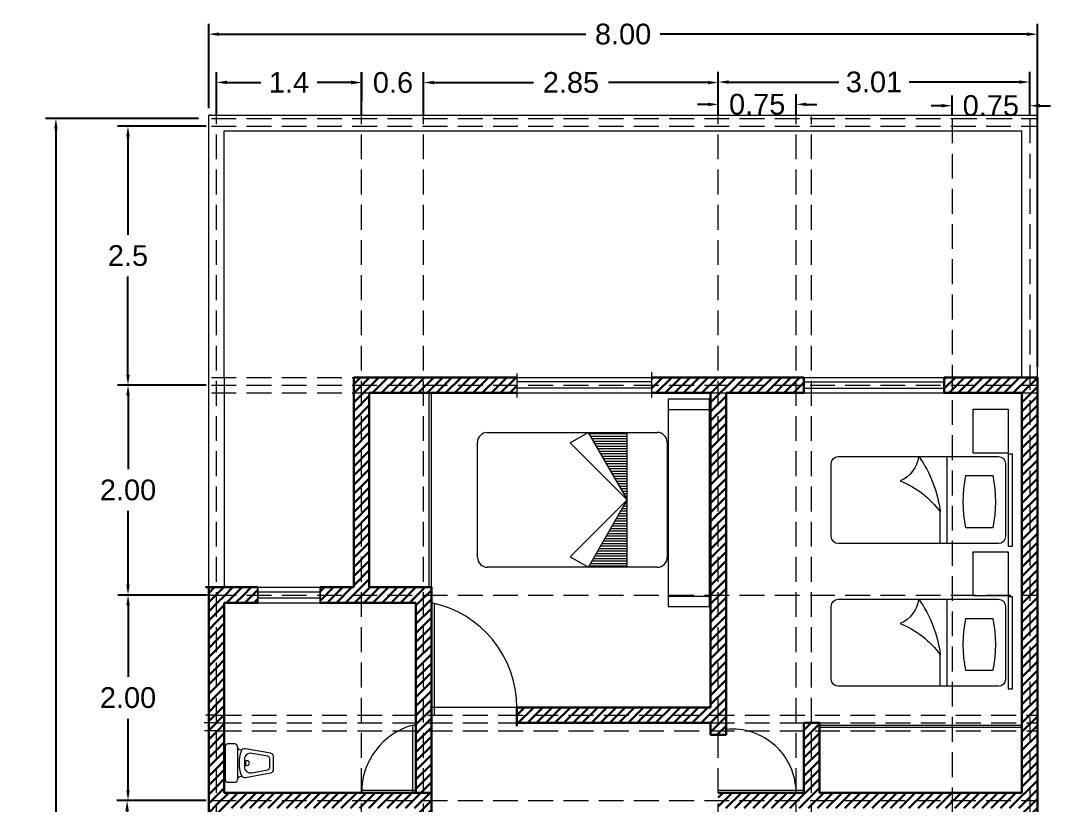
# Model space of a CAD drawing. Header units: metres. Extents: x 3.6 to 17, y 8.1 to 25.1.
# Drawn here: x 3.59 to 13.54, y 17.54 to 25.11 of the extents above; entities that cross this region are included whole.
import ezdxf

# ---------------------------------------------------------------- set-up
doc = ezdxf.new("R2010")
doc.units = ezdxf.units.M
doc.header["$MEASUREMENT"] = 0
doc.linetypes.add('ACAD_ISO02W100', pattern=[15, 12, -3])
doc.layers.add('COTAS', color=30, linetype='Continuous')
for name, color, linetype, lineweight in [('Ejes', 10, 'ACAD_ISO02W100', 0), ('Muebles', 19, 'Continuous', 0), ('Muros bajos', 4, 'Continuous', 0), ('Muros de carga', 160, 'Continuous', 30), ('Ventanas', 50, 'Continuous', 0)]:
    doc.layers.add(name, color=color, linetype=linetype, lineweight=lineweight)
doc.styles.get("Standard").update_dxf_attribs({"font": 'arial.ttf'})
doc.dimstyles.get("Standard").update_dxf_attribs({"dimtxt": 0.2, "dimasz": 0.1, "dimexe": 0.1, "dimexo": 0.1, "dimgap": 0.1, "dimtad": 0, "dimtih": 1, "dimtoh": 1, "dimdsep": 46, "dimtxsty": 'Standard', "dimcen": 0.09, "dimadec": 0, "dimazin": 0, "dimtfac": 1, "dimtofl": 0, "dimtmove": 0, "dimatfit": 3, "dimfxl": 1, "dimtolj": 1, "dimtzin": 0, "dimarcsym": 0})
pattern_1 = [(45, (-14.542544, 11.73728), (-0.04419417, 0.04419417), [])]

# ---------------------------------------------------------------- blocks, each defined once
blk = doc.blocks.new('*D1')
at = {"layer": 'COTAS', "color": 0, "lineweight": -2, "transparency": 16777216}
for p, q in [((5.4097, 24.264), (5.4097, 25.0781)), ((13.4113, 21.764), (13.4113, 25.0781)), ((5.5097, 24.9781), (9.051, 24.9781)), ((13.3113, 24.9781), (9.7701, 24.9781))]:
    blk.add_line(p, q, dxfattribs=at)
at = {"layer": 'COTAS', "color": 0, "transparency": 16777216}
for points in [[(5.5097, 24.9947), (5.5097, 24.9614), (5.4097, 24.9781)], [(13.3113, 24.9947), (13.3113, 24.9614), (13.4113, 24.9781)]]:
    blk.add_solid(points, dxfattribs=at)
at = {"layer": 'Defpoints', "color": 0, "transparency": 16777216}
for p in [(13.4113, 24.9781), (5.4097, 24.164), (13.4113, 21.664)]:
    blk.add_point(p, dxfattribs=at)
at = {"layer": 'COTAS', "color": 0, "transparency": 16777216, "insert": (9.4105, 24.9781), "char_height": 0.2, "attachment_point": 5}
blk.add_mtext('\\A1;8.00', dxfattribs=at)
blk = doc.blocks.new('*D2')
at = {"layer": 'COTAS', "color": 0, "lineweight": -2, "transparency": 16777216}
for p, q in [((5.3097, 24.164), (3.8342, 24.164)), ((3.9342, 24.064), (3.9342, 16.859)), ((3.9342, 9.2498), (3.9342, 16.4548)), ((5.3097, 9.1498), (3.8342, 9.1498))]:
    blk.add_line(p, q, dxfattribs=at)
at = {"layer": 'COTAS', "color": 0, "transparency": 16777216}
for points in [[(3.9176, 24.064), (3.9509, 24.064), (3.9342, 24.164)], [(3.9176, 9.2498), (3.9509, 9.2498), (3.9342, 9.1498)]]:
    blk.add_solid(points, dxfattribs=at)
at = {"layer": 'Defpoints', "color": 0, "transparency": 16777216}
for p in [(5.4097, 24.164), (3.9342, 9.1498), (5.4097, 9.1498)]:
    blk.add_point(p, dxfattribs=at)
at = {"layer": 'COTAS', "color": 0, "transparency": 16777216, "insert": (3.9342, 16.6569), "char_height": 0.2, "attachment_point": 5}
blk.add_mtext('\\A1;15.00', dxfattribs=at)
blk = doc.blocks.new('*D3')
at = {"layer": 'COTAS', "color": 0, "lineweight": -2, "transparency": 16777216}
for p, q in [((5.4847, 24.189), (5.4847, 24.6125)), ((6.8847, 24.189), (6.8847, 24.6125)), ((5.5847, 24.5125), (5.9125, 24.5125)), ((6.7847, 24.5125), (6.457, 24.5125))]:
    blk.add_line(p, q, dxfattribs=at)
at = {"layer": 'COTAS', "color": 0, "transparency": 16777216}
for points in [[(5.5847, 24.5292), (5.5847, 24.4958), (5.4847, 24.5125)], [(6.7847, 24.5292), (6.7847, 24.4958), (6.8847, 24.5125)]]:
    blk.add_solid(points, dxfattribs=at)
at = {"layer": 'Defpoints', "color": 0, "transparency": 16777216}
for p in [(6.8847, 24.5125), (5.4847, 24.089), (6.8847, 24.089)]:
    blk.add_point(p, dxfattribs=at)
at = {"layer": 'COTAS', "color": 0, "transparency": 16777216, "insert": (6.1847, 24.5125), "char_height": 0.2, "attachment_point": 5}
blk.add_mtext('\\A1;1.4', dxfattribs=at)
blk = doc.blocks.new('*D4')
at = {"layer": 'COTAS', "color": 0, "lineweight": -2, "transparency": 16777216}
for p, q in [((6.888, 24.3353), (6.888, 24.6107)), ((7.4847, 24.264), (7.4847, 24.6107)), ((6.788, 24.5107), (6.688, 24.5107)), ((7.5847, 24.5107), (7.6847, 24.5107))]:
    blk.add_line(p, q, dxfattribs=at)
at = {"layer": 'COTAS', "color": 0, "transparency": 16777216}
for points in [[(6.788, 24.5274), (6.788, 24.494), (6.888, 24.5107)], [(7.5847, 24.5274), (7.5847, 24.494), (7.4847, 24.5107)]]:
    blk.add_solid(points, dxfattribs=at)
at = {"layer": 'Defpoints', "color": 0, "transparency": 16777216}
for p in [(7.4847, 24.5107), (6.888, 24.2353), (7.4847, 24.164)]:
    blk.add_point(p, dxfattribs=at)
at = {"layer": 'COTAS', "color": 0, "transparency": 16777216, "insert": (7.1888, 24.5107), "char_height": 0.2, "attachment_point": 5}
blk.add_mtext('\\A1;0.6', dxfattribs=at)
blk = doc.blocks.new('*D5')
at = {"layer": 'COTAS', "color": 0, "lineweight": -2, "transparency": 16777216}
for p, q in [((7.4847, 24.189), (7.4847, 24.6111)), ((10.3298, 24.189), (10.3298, 24.6111)), ((7.5847, 24.5111), (8.545, 24.5111)), ((10.2298, 24.5111), (9.2695, 24.5111))]:
    blk.add_line(p, q, dxfattribs=at)
at = {"layer": 'COTAS', "color": 0, "transparency": 16777216}
for points in [[(7.5847, 24.5278), (7.5847, 24.4944), (7.4847, 24.5111)], [(10.2298, 24.5278), (10.2298, 24.4944), (10.3298, 24.5111)]]:
    blk.add_solid(points, dxfattribs=at)
at = {"layer": 'Defpoints', "color": 0, "transparency": 16777216}
for p in [(10.3298, 24.5111), (7.4847, 24.089), (10.3298, 24.089)]:
    blk.add_point(p, dxfattribs=at)
at = {"layer": 'COTAS', "color": 0, "transparency": 16777216, "insert": (8.9073, 24.5111), "char_height": 0.2, "attachment_point": 5}
blk.add_mtext('\\A1;2.85', dxfattribs=at)
blk = doc.blocks.new('*D6')
at = {"layer": 'COTAS', "color": 0, "lineweight": -2, "transparency": 16777216}
for p, q in [((10.3298, 24.189), (10.3298, 24.6157)), ((13.3363, 24.189), (13.3363, 24.6157)), ((10.4298, 24.5157), (11.4927, 24.5157)), ((13.2363, 24.5157), (12.1734, 24.5157))]:
    blk.add_line(p, q, dxfattribs=at)
at = {"layer": 'COTAS', "color": 0, "transparency": 16777216}
for points in [[(10.4298, 24.5323), (10.4298, 24.499), (10.3298, 24.5157)], [(13.2363, 24.5323), (13.2363, 24.499), (13.3363, 24.5157)]]:
    blk.add_solid(points, dxfattribs=at)
at = {"layer": 'Defpoints', "color": 0, "transparency": 16777216}
for p in [(13.3363, 24.5157), (10.3298, 24.089), (13.3363, 24.089)]:
    blk.add_point(p, dxfattribs=at)
at = {"layer": 'COTAS', "color": 0, "transparency": 16777216, "insert": (11.833, 24.5157), "char_height": 0.2, "attachment_point": 5}
blk.add_mtext('\\A1;3.01', dxfattribs=at)
blk = doc.blocks.new('*D7')
at = {"layer": 'COTAS', "color": 0, "lineweight": -2, "transparency": 16777216}
for p, q in [((10.3298, 24.189), (10.3298, 24.4002)), ((11.0809, 24.189), (11.0809, 24.4002)), ((10.2298, 24.3002), (10.1298, 24.3002)), ((11.1809, 24.3002), (11.2809, 24.3002))]:
    blk.add_line(p, q, dxfattribs=at)
at = {"layer": 'COTAS', "color": 0, "transparency": 16777216}
for points in [[(10.2298, 24.3168), (10.2298, 24.2835), (10.3298, 24.3002)], [(11.1809, 24.3168), (11.1809, 24.2835), (11.0809, 24.3002)]]:
    blk.add_solid(points, dxfattribs=at)
at = {"layer": 'Defpoints', "color": 0, "transparency": 16777216}
for p in [(11.0809, 24.3002), (10.3298, 24.089), (11.0809, 24.089)]:
    blk.add_point(p, dxfattribs=at)
at = {"layer": 'COTAS', "color": 0, "transparency": 16777216, "insert": (10.7053, 24.3002), "char_height": 0.2, "attachment_point": 5}
blk.add_mtext('\\A1;0.75', dxfattribs=at)
blk = doc.blocks.new('*D8')
at = {"layer": 'COTAS', "color": 0, "lineweight": -2, "transparency": 16777216}
for p, q in [((12.5863, 24.189), (12.5863, 24.3873)), ((13.3363, 24.189), (13.3363, 24.3873)), ((12.4863, 24.2873), (12.3863, 24.2873)), ((13.4363, 24.2873), (13.5363, 24.2873))]:
    blk.add_line(p, q, dxfattribs=at)
at = {"layer": 'COTAS', "color": 0, "transparency": 16777216}
for points in [[(12.4863, 24.304), (12.4863, 24.2707), (12.5863, 24.2873)], [(13.4363, 24.304), (13.4363, 24.2707), (13.3363, 24.2873)]]:
    blk.add_solid(points, dxfattribs=at)
at = {"layer": 'Defpoints', "color": 0, "transparency": 16777216}
for p in [(13.3363, 24.2873), (12.5863, 24.089), (13.3363, 24.089)]:
    blk.add_point(p, dxfattribs=at)
at = {"layer": 'COTAS', "color": 0, "transparency": 16777216, "insert": (12.9613, 24.2873), "char_height": 0.2, "attachment_point": 5}
blk.add_mtext('\\A1;0.75', dxfattribs=at)
blk = doc.blocks.new('*D9')
at = {"layer": 'COTAS', "color": 0, "lineweight": -2, "transparency": 16777216}
for p, q in [((5.3847, 24.089), (4.5303, 24.089)), ((4.6303, 23.989), (4.6303, 23.0411)), ((4.6303, 21.689), (4.6303, 22.6369)), ((5.3847, 21.589), (4.5303, 21.589))]:
    blk.add_line(p, q, dxfattribs=at)
at = {"layer": 'COTAS', "color": 0, "transparency": 16777216}
for points in [[(4.6136, 23.989), (4.647, 23.989), (4.6303, 24.089)], [(4.6136, 21.689), (4.647, 21.689), (4.6303, 21.589)]]:
    blk.add_solid(points, dxfattribs=at)
at = {"layer": 'Defpoints', "color": 0, "transparency": 16777216}
for p in [(5.4847, 24.089), (4.6303, 21.589), (5.4847, 21.589)]:
    blk.add_point(p, dxfattribs=at)
at = {"layer": 'COTAS', "color": 0, "transparency": 16777216, "insert": (4.6303, 22.839), "char_height": 0.2, "attachment_point": 5}
blk.add_mtext('\\A1;2.5', dxfattribs=at)
blk = doc.blocks.new('*D10')
at = {"layer": 'COTAS', "color": 0, "lineweight": -2, "transparency": 16777216}
for p, q in [((5.3847, 21.589), (4.5307, 21.589)), ((4.6307, 21.489), (4.6307, 20.7776)), ((4.6307, 19.6619), (4.6307, 20.3734)), ((5.3847, 19.5619), (4.5307, 19.5619))]:
    blk.add_line(p, q, dxfattribs=at)
at = {"layer": 'COTAS', "color": 0, "transparency": 16777216}
for points in [[(4.614, 21.489), (4.6473, 21.489), (4.6307, 21.589)], [(4.614, 19.6619), (4.6473, 19.6619), (4.6307, 19.5619)]]:
    blk.add_solid(points, dxfattribs=at)
at = {"layer": 'Defpoints', "color": 0, "transparency": 16777216}
for p in [(5.4847, 21.589), (4.6307, 19.5619), (5.4847, 19.5619)]:
    blk.add_point(p, dxfattribs=at)
at = {"layer": 'COTAS', "color": 0, "transparency": 16777216, "insert": (4.6307, 20.5755), "char_height": 0.2, "attachment_point": 5}
blk.add_mtext('\\A1;2.00', dxfattribs=at)
blk = doc.blocks.new('*D11')
at = {"layer": 'COTAS', "color": 0, "lineweight": -2, "transparency": 16777216}
for p, q in [((5.3847, 19.5619), (4.5307, 19.5619)), ((4.6307, 19.4619), (4.6307, 18.7716)), ((4.6307, 17.677), (4.6307, 18.3674)), ((5.3847, 17.577), (4.5307, 17.577))]:
    blk.add_line(p, q, dxfattribs=at)
at = {"layer": 'COTAS', "color": 0, "transparency": 16777216}
for points in [[(4.6141, 19.4619), (4.6474, 19.4619), (4.6307, 19.5619)], [(4.6141, 17.677), (4.6474, 17.677), (4.6307, 17.577)]]:
    blk.add_solid(points, dxfattribs=at)
at = {"layer": 'Defpoints', "color": 0, "transparency": 16777216}
for p in [(5.4847, 19.5619), (4.6307, 17.577), (5.4847, 17.577)]:
    blk.add_point(p, dxfattribs=at)
at = {"layer": 'COTAS', "color": 0, "transparency": 16777216, "insert": (4.6307, 18.5695), "char_height": 0.2, "attachment_point": 5}
blk.add_mtext('\\A1;2.00', dxfattribs=at)
blk = doc.blocks.new('*D12')
at = {"layer": 'COTAS', "color": 0, "lineweight": -2, "transparency": 16777216}
for p, q in [((5.3847, 17.577), (4.5223, 17.577)), ((4.6223, 17.477), (4.6223, 16.2671)), ((4.6223, 14.6528), (4.6223, 15.8627)), ((5.3847, 14.5528), (4.5223, 14.5528))]:
    blk.add_line(p, q, dxfattribs=at)
at = {"layer": 'COTAS', "color": 0, "transparency": 16777216}
for points in [[(4.6056, 17.477), (4.6389, 17.477), (4.6223, 17.577)], [(4.6056, 14.6528), (4.6389, 14.6528), (4.6223, 14.5528)]]:
    blk.add_solid(points, dxfattribs=at)
at = {"layer": 'Defpoints', "color": 0, "transparency": 16777216}
for p in [(5.4847, 17.577), (4.6223, 14.5528), (5.4847, 14.5528)]:
    blk.add_point(p, dxfattribs=at)
at = {"layer": 'COTAS', "color": 0, "transparency": 16777216, "insert": (4.6223, 16.0649), "char_height": 0.2, "attachment_point": 5}
blk.add_mtext('\\A1;3.00', dxfattribs=at)
blk = doc.blocks.new('cama 2')
at = {"layer": 'Muebles'}
for p, q in [((70.304, 46.944), (72.004, 46.945)), ((71.133, 46.84), (71.314, 46.945)), ((71.314, 46.945), (71.704, 46.27)), ((71.704, 46.93), (71.323, 46.93)), ((71.705, 45.595), (71.704, 46.945)), ((70.205, 45.694), (70.204, 46.844)), ((71.704, 46.27), (71.133, 46.84)), ((71.704, 46.905), (71.337, 46.905)), ((71.704, 46.88), (71.352, 46.88)), ((71.704, 46.855), (71.366, 46.855)), ((71.704, 46.83), (71.381, 46.83)), ((72.104, 46.845), (72.105, 45.695)), ((71.704, 46.805), (71.395, 46.805)), ((71.704, 46.78), (71.409, 46.78)), ((71.704, 46.755), (71.424, 46.755)), ((71.704, 46.73), (71.438, 46.73)), ((71.704, 46.705), (71.453, 46.705)), ((71.704, 46.68), (71.467, 46.68)), ((71.704, 46.655), (71.482, 46.655)), ((71.704, 46.63), (71.496, 46.63)), ((71.704, 46.605), (71.511, 46.605)), ((71.704, 46.58), (71.525, 46.58)), ((71.704, 46.555), (71.539, 46.555)), ((71.704, 46.53), (71.554, 46.53)), ((71.704, 46.505), (71.568, 46.505)), ((71.704, 46.48), (71.583, 46.48)), ((71.704, 46.455), (71.597, 46.455)), ((71.704, 46.43), (71.612, 46.43)), ((71.704, 46.405), (71.626, 46.405)), ((71.704, 46.38), (71.641, 46.38)), ((71.704, 46.355), (71.655, 46.355)), ((71.704, 46.33), (71.67, 46.33)), ((71.704, 46.305), (71.684, 46.305)), ((71.704, 46.27), (71.134, 45.699)), ((71.315, 45.595), (71.704, 46.27)), ((71.704, 46.205), (71.667, 46.205)), ((71.704, 46.23), (71.681, 46.23)), ((71.704, 46.255), (71.696, 46.255)), ((71.704, 46.28), (71.698, 46.28)), ((71.704, 46.105), (71.609, 46.105)), ((71.704, 46.13), (71.624, 46.13)), ((71.704, 46.155), (71.638, 46.155)), ((71.704, 46.18), (71.653, 46.18)), ((71.705, 46.005), (71.552, 46.005)), ((71.705, 46.03), (71.566, 46.03)), ((71.705, 46.055), (71.581, 46.055)), ((71.704, 46.08), (71.595, 46.08)), ((71.705, 45.905), (71.494, 45.905)), ((71.705, 45.93), (71.508, 45.93)), ((71.705, 45.955), (71.523, 45.955)), ((71.705, 45.98), (71.537, 45.98)), ((71.705, 45.805), (71.436, 45.805)), ((71.705, 45.83), (71.451, 45.83)), ((71.705, 45.855), (71.465, 45.855)), ((71.705, 45.88), (71.48, 45.88)), ((71.134, 45.699), (71.315, 45.595)), ((71.705, 45.705), (71.379, 45.705)), ((71.705, 45.73), (71.393, 45.73)), ((71.705, 45.755), (71.408, 45.755)), ((71.705, 45.78), (71.422, 45.78)), ((72.005, 45.595), (70.305, 45.594)), ((71.705, 45.605), (71.321, 45.605)), ((71.705, 45.63), (71.335, 45.63)), ((71.705, 45.655), (71.35, 45.655)), ((71.705, 45.68), (71.364, 45.68))]:
    blk.add_line(p, q, dxfattribs=at)
for centre, start, end in [((70.304, 46.844), 90.0365, 180.0365), ((72.004, 46.845), 0.0365, 90.0365), ((70.305, 45.694), 180.0365, 270.0365), ((72.005, 45.695), 270.0365, 0.0365)]:
    blk.add_arc(centre, 0.1, start, end, dxfattribs=at)
blk = doc.blocks.new('MUBA02PL')
at = {"color": 0, "linetype": 'ByBlock'}
for p, q in [((0.025, -0.225), (0.025, 0.225)), ((0.145, 0.25), (0.05, 0.25)), ((0.18, 0.212), (0.18, 0.215)), ((0.18, 0.212), (0.18, -0.212)), ((0.208, 0.178), (0.238, 0.171)), ((0.609, 0.128), (0.284, 0.187)), ((0.65, -0.079), (0.65, 0.079)), ((0.284, -0.187), (0.609, -0.128)), ((0.05, -0.25), (0.145, -0.25)), ((0.18, -0.215), (0.18, -0.212)), ((0.208, -0.178), (0.238, -0.171))]:
    blk.add_line(p, q, dxfattribs=at)
for points in [[(0.575, 0.089), (0.365, 0.127, 0.467538), (0.27, 0.048), (0.27, -0.048, 0.467538), (0.365, -0.127), (0.575, -0.089, 0.362827), (0.6, -0.059), (0.6, 0.059, 0.362827)], [(0.285, -0.025, 2), (0.285, 0.025)]]:
    blk.add_lwpolyline(points, format="xyb", close=True, dxfattribs=at)
for centre, radius, start, end in [((0.05, 0.225), 0.025, 90, 180), ((0.145, 0.215), 0.035, 0, 90), ((0.215, 0.212), 0.035, 180, 257.3856), ((0.641, 0), 0.441, 159.3632, 200.6368), ((0.276, 0.138), 0.05, 79.7685, 159.3632), ((0.6, 0.079), 0.05, 0, 79.7685), ((0.6, -0.079), 0.05, 280.2315, 0), ((0.05, -0.225), 0.025, 180, 270), ((0.145, -0.215), 0.035, 270, 0), ((0.215, -0.212), 0.035, 102.6144, 180), ((0.276, -0.138), 0.05, 200.6368, 280.2315)]:
    blk.add_arc(centre, radius, start, end, dxfattribs=at)
blk = doc.blocks.new('cama 11')
at = {"layer": 'Muebles', "lineweight": 0}
for p, q in [((60.492, 46.422), (60.092, 46.422)), ((60.092, 46.422), (60.092, 45.922)), ((60.492, 45.922), (60.492, 46.422)), ((60.093, 45.908), (60.043, 45.908)), ((60.043, 44.848), (60.043, 45.908)), ((60.492, 45.922), (60.092, 45.922)), ((60.093, 45.908), (60.093, 44.848)), ((60.123, 45.798), (60.123, 44.958)), ((62.043, 45.878), (60.203, 45.878)), ((60.792, 44.878), (60.792, 45.878)), ((62.123, 44.958), (62.123, 45.798)), ((60.578, 45.658), (60.269, 45.658)), ((60.872, 44.878), (60.872, 45.241)), ((60.269, 45.058), (60.578, 45.058)), ((60.093, 44.848), (60.043, 44.848)), ((60.203, 44.878), (62.043, 44.878))]:
    blk.add_line(p, q, dxfattribs=at)
for centre, radius, start, end in [((60.203, 45.798), 0.08, 90, 180), ((62.25, 45.077), 1.387, 144.7509, 173.2046), ((61.461, 45.913), 0.34, 185.9183, 247.9726), ((62.043, 45.798), 0.08, 0, 90), ((61.754, 45.358), 1.515, 168.5788, 191.4212), ((59.093, 45.358), 1.515, 348.5788, 11.4212), ((61.72, 44.621), 1.051, 111.6051, 143.8013), ((60.203, 44.958), 0.08, 180, 270), ((62.043, 44.958), 0.08, 270, 0)]:
    blk.add_arc(centre, radius, start, end, dxfattribs=at)
blk = doc.blocks.new('rodapie')
at = {"layer": 'Muebles', "lineweight": 0}
for p, q in [((69.4311, 47.8177), (69.0311, 47.8177)), ((69.0311, 47.8177), (69.0311, 45.8177)), ((69.4311, 45.8177), (69.4311, 47.8177)), ((69.4311, 47.7177), (69.0311, 47.7177)), ((69.0311, 45.9177), (69.4311, 45.9177)), ((69.0311, 45.8177), (69.4311, 45.8177))]:
    blk.add_line(p, q, dxfattribs=at)
blk = doc.blocks.new('A$C5B574EE6')
at = {"linetype": 'ByBlock'}
for p, q in [((0, 0), (0, 0.9)), ((0, 0), (0, 0.9)), ((0, 0.9), (0, 0.9)), ((0, 0), (0, 0))]:
    blk.add_line(p, q, dxfattribs=at)
blk.add_arc((0, 0), 0.873, 0, 86.81526, dxfattribs=at)

msp = doc.modelspace()

# ---------------------------------------------------------------- hatches: boundary and pattern name
at = {"layer": 'Muros de carga'}
h = msp.add_hatch(dxfattribs=at)
h.set_pattern_fill('ANSI31', color=256, scale=0.5)
h.set_pattern_definition(pattern_1)
h.paths.add_polyline_path([(9.0847, 14.6278), (8.3847, 14.6278), (8.3847, 14.5528), (9.0847, 14.5528)])
h.paths.add_polyline_path([(9.0847, 14.5528), (8.3847, 14.5528), (8.3847, 14.4778), (9.0847, 14.4778)])
h.paths.add_polyline_path([(11.0809, 14.6278), (10.4048, 14.6278), (10.4048, 14.5528), (11.0809, 14.5528)])
h.paths.add_polyline_path([(11.0809, 14.5528), (10.4048, 14.5528), (10.4048, 14.4778), (11.0809, 14.4778)])
h.paths.add_polyline_path([(11.1559, 14.5528), (11.0809, 14.5528), (11.0809, 14.4778), (11.1559, 14.4778)])
h.paths.add_polyline_path([(11.1559, 14.6278), (11.0809, 14.6278), (11.0809, 14.5528), (11.1559, 14.5528)])
h.paths.add_polyline_path([(13.3363, 16.5978), (13.2613, 16.5978), (13.2613, 14.6278), (12.6613, 14.6278), (12.6613, 14.5528), (13.3363, 14.5528)])
h.paths.add_polyline_path([(13.3363, 14.5528), (12.6613, 14.5528), (12.6613, 14.4778), (13.2613, 14.4778), (13.3363, 14.4778)])
h.paths.add_polyline_path([(13.4113, 14.5528), (13.3363, 14.5528), (13.3363, 14.4778), (13.4113, 14.4778)])
h.paths.add_polyline_path([(13.4113, 14.6278), (13.4113, 16.5978), (13.3363, 16.5978), (13.3363, 14.5528), (13.4113, 14.5528)])
h.paths.add_polyline_path([(13.4113, 17.577), (13.3363, 17.577), (13.3363, 16.5978), (13.4113, 16.5978)])
h.paths.add_polyline_path([(13.3363, 17.577), (12.5863, 17.577), (12.5863, 17.502), (13.2613, 17.502), (13.2613, 16.5978), (13.3363, 16.5978)])
h.paths.add_polyline_path([(12.5863, 17.577), (11.2309, 17.577), (11.2309, 17.502), (12.5863, 17.502)])
h.paths.add_polyline_path([(11.2309, 17.577), (11.0809, 17.577), (11.0809, 17.502), (11.2309, 17.502)])
h.paths.add_polyline_path([(11.0809, 17.577), (10.3298, 17.577), (10.3298, 17.502), (11.0809, 17.502)])
h.paths.add_polyline_path([(11.0809, 17.652), (10.3298, 17.652), (10.3298, 17.577), (11.0809, 17.577)])
h.paths.add_polyline_path([(11.2309, 18.2509), (11.1559, 18.2509), (11.1559, 17.652), (11.0809, 17.652), (11.0809, 17.577), (11.2309, 17.577)])
h.paths.add_polyline_path([(12.5863, 17.652), (11.3059, 17.652), (11.3059, 18.2509), (11.2309, 18.2509), (11.2309, 17.577), (12.5863, 17.577)])
h.paths.add_polyline_path([(11.2309, 18.3259), (11.1559, 18.3259), (11.1559, 18.2509), (11.2309, 18.2509)])
h.paths.add_polyline_path([(11.3059, 18.3259), (11.2309, 18.3259), (11.2309, 18.2509), (11.3059, 18.2509)])
h.paths.add_polyline_path([(13.3363, 18.2509), (13.2613, 18.2509), (13.2613, 17.652), (12.5863, 17.652), (12.5863, 17.577), (13.3363, 17.577)])
h.paths.add_polyline_path([(13.4113, 18.2509), (13.3363, 18.2509), (13.3363, 17.577), (13.4113, 17.577)])
h.paths.add_polyline_path([(13.3363, 18.3259), (13.2613, 18.3259), (13.2613, 18.2509), (13.3363, 18.2509)])
h.paths.add_polyline_path([(13.4113, 18.3259), (13.3363, 18.3259), (13.3363, 18.2509), (13.4113, 18.2509)])
h.paths.add_polyline_path([(13.4113, 18.4009), (13.3363, 18.4009), (13.3363, 18.3259), (13.4113, 18.3259)])
h.paths.add_polyline_path([(13.3363, 18.4009), (13.2613, 18.4009), (13.2613, 18.3259), (13.3363, 18.3259)])
h.paths.add_polyline_path([(13.3363, 19.5619), (13.2613, 19.5619), (13.2613, 18.4009), (13.3363, 18.4009)])
h.paths.add_polyline_path([(13.4113, 19.5619), (13.3363, 19.5619), (13.3363, 18.4009), (13.4113, 18.4009)])
h.paths.add_polyline_path([(13.4113, 21.514), (13.3363, 21.514), (13.3363, 19.5619), (13.4113, 19.5619)])
h.paths.add_polyline_path([(13.3363, 21.514), (13.2613, 21.514), (13.2613, 19.5619), (13.3363, 19.5619)])
h.paths.add_polyline_path([(13.4113, 21.589), (13.3363, 21.589), (13.3363, 21.514), (13.4113, 21.514)])
h.paths.add_polyline_path([(13.4113, 21.664), (13.3363, 21.664), (13.3363, 21.589), (13.4113, 21.589)])
h.paths.add_polyline_path([(13.3363, 21.664), (12.5863, 21.664), (12.5863, 21.589), (13.3363, 21.589)])
h.paths.add_polyline_path([(13.3363, 21.589), (12.5863, 21.589), (12.5863, 21.514), (13.2613, 21.514), (13.3363, 21.514)])
h.paths.add_polyline_path([(12.5863, 21.589), (12.5113, 21.589), (12.5113, 21.514), (12.5863, 21.514)])
h.paths.add_polyline_path([(12.5863, 21.664), (12.5113, 21.664), (12.5113, 21.589), (12.5863, 21.589)])
h.paths.add_polyline_path([(11.1559, 21.589), (11.0809, 21.589), (11.0809, 21.514), (11.1559, 21.514)])
h.paths.add_polyline_path([(11.1559, 21.664), (11.0809, 21.664), (11.0809, 21.589), (11.1559, 21.589)])
h.paths.add_polyline_path([(11.0809, 21.664), (10.3298, 21.664), (10.3298, 21.589), (11.0809, 21.589)])
h.paths.add_polyline_path([(11.0809, 21.589), (10.3298, 21.589), (10.3298, 21.514), (11.0809, 21.514)])
h.paths.add_polyline_path([(10.4048, 21.514), (10.3298, 21.514), (10.3298, 19.5619), (10.4048, 19.5619)])
h.paths.add_polyline_path([(10.3298, 21.514), (10.2548, 21.514), (10.2548, 19.5619), (10.3298, 19.5619)])
h.paths.add_polyline_path([(10.3298, 21.589), (9.6847, 21.589), (9.6847, 21.514), (10.2548, 21.514), (10.3298, 21.514)])
h.paths.add_polyline_path([(10.3298, 21.664), (9.6847, 21.664), (9.6847, 21.589), (10.3298, 21.589)])
h.paths.add_polyline_path([(8.3847, 21.589), (7.4847, 21.589), (7.4847, 21.514), (8.3847, 21.514)])
h.paths.add_polyline_path([(8.3847, 21.664), (7.4847, 21.664), (7.4847, 21.589), (8.3847, 21.589)])
h.paths.add_polyline_path([(7.4847, 21.664), (6.8847, 21.664), (6.8847, 21.589), (7.4847, 21.589)])
h.paths.add_polyline_path([(7.4847, 21.589), (6.8847, 21.589), (6.8847, 21.514), (7.4847, 21.514)])
h.paths.add_polyline_path([(6.8847, 21.589), (6.8097, 21.589), (6.8097, 21.514), (6.8847, 21.514)])
h.paths.add_polyline_path([(6.8847, 21.664), (6.8097, 21.664), (6.8097, 21.589), (6.8847, 21.589)])
h.paths.add_polyline_path([(6.8847, 21.514), (6.8097, 21.514), (6.8097, 19.6369), (6.4847, 19.6369), (6.4847, 19.6069), (6.4847, 19.5619), (6.8847, 19.5619)])
h.paths.add_polyline_path([(6.9597, 21.514), (6.8847, 21.514), (6.8847, 19.5619), (7.4847, 19.5619), (7.4847, 19.6369), (6.9597, 19.6369)])
h.paths.add_polyline_path([(7.5597, 19.5619), (7.4847, 19.5619), (7.4847, 18.4009), (7.5597, 18.4009)])
h.paths.add_polyline_path([(7.4847, 19.5619), (6.8847, 19.5619), (6.8847, 19.4869), (7.4097, 19.4869), (7.4097, 18.4009), (7.4847, 18.4009)])
h.paths.add_polyline_path([(6.8847, 19.5619), (6.4847, 19.5619), (6.4847, 19.5319), (6.4847, 19.4869), (6.8097, 19.4869), (6.8847, 19.4869)])
h.paths.add_polyline_path([(7.5597, 19.6369), (7.4847, 19.6369), (7.4847, 19.5619), (7.5597, 19.5619)])
h.paths.add_polyline_path([(7.5597, 18.4009), (7.4847, 18.4009), (7.4847, 18.3259), (7.5597, 18.3259)])
h.paths.add_polyline_path([(7.4847, 18.4009), (7.4097, 18.4009), (7.4097, 18.3259), (7.4847, 18.3259)])
h.paths.add_polyline_path([(7.4847, 18.3259), (7.4097, 18.3259), (7.4097, 18.3059), (7.4847, 18.3059)])
h.paths.add_polyline_path([(7.5597, 18.3259), (7.4847, 18.3259), (7.4847, 18.3059), (7.5597, 18.3059)])
h.paths.add_polyline_path([(7.5597, 18.3059), (7.4847, 18.3059), (7.4847, 18.2509), (7.5597, 18.2509)])
h.paths.add_polyline_path([(7.4847, 18.3059), (7.4097, 18.3059), (7.4097, 18.2509), (7.4847, 18.2509)])
h.paths.add_polyline_path([(7.5597, 18.2509), (7.4847, 18.2509), (7.4847, 17.652), (7.5597, 17.652)])
h.paths.add_polyline_path([(7.4847, 18.2509), (7.4097, 18.2509), (7.4097, 17.652), (7.4847, 17.652)])
h.paths.add_polyline_path([(7.5597, 17.652), (7.4847, 17.652), (7.4847, 17.577), (7.5597, 17.577)])
h.paths.add_polyline_path([(7.5597, 17.577), (7.4847, 17.577), (7.4847, 16.5978), (7.5597, 16.5978)])
h.paths.add_polyline_path([(7.4847, 17.577), (6.8847, 17.577), (6.8847, 17.502), (7.4097, 17.502), (7.4097, 16.5978), (7.4847, 16.5978)])
h.paths.add_polyline_path([(7.4847, 17.652), (7.4097, 17.652), (6.8847, 17.652), (6.8847, 17.577), (7.4847, 17.577)])
h.paths.add_polyline_path([(6.8847, 17.652), (5.5597, 17.652), (5.5597, 18.2509), (5.4847, 18.2509), (5.4847, 17.577), (6.8847, 17.577)])
h.paths.add_polyline_path([(6.8847, 17.577), (5.4847, 17.577), (5.4847, 16.5978), (5.5597, 16.5978), (5.5597, 17.502), (6.8097, 17.502), (6.8847, 17.502)])
h.paths.add_polyline_path([(5.8847, 19.5619), (5.4847, 19.5619), (5.4847, 18.4009), (5.5597, 18.4009), (5.5597, 19.4869), (5.8847, 19.4869), (5.8847, 19.5169)])
h.paths.add_polyline_path([(7.5597, 15.4575), (7.4847, 15.4575), (7.4847, 14.5528), (7.5597, 14.5528)])
h.paths.add_polyline_path([(7.4847, 15.4575), (7.4097, 15.4575), (7.4097, 14.5528), (7.4847, 14.5528)])
h.paths.add_polyline_path([(7.4847, 14.5528), (7.4097, 14.5528), (7.4097, 14.4778), (7.4847, 14.4778)])
h.paths.add_polyline_path([(7.5597, 14.5528), (7.4847, 14.5528), (7.4847, 14.4778), (7.5597, 14.4778)])
h.paths.add_polyline_path([(5.5597, 15.4575), (5.5528, 15.4575), (5.5528, 15.5325), (5.4847, 15.5325), (5.4847, 14.5528), (5.5597, 14.5528), (5.5597, 14.6278)])
h.paths.add_polyline_path([(5.5597, 16.5978), (5.4847, 16.5978), (5.4847, 15.5325), (5.5528, 15.5325), (5.5597, 15.5325)])
h.paths.add_polyline_path([(5.5597, 14.5528), (5.4847, 14.5528), (5.4847, 14.4778), (5.5528, 14.4778), (5.5597, 14.4778)])
h = msp.add_hatch(dxfattribs=at)
h.set_pattern_fill('ANSI31', color=256, scale=0.5)
h.set_pattern_definition(pattern_1)
h.paths.add_polyline_path([(10.2548, 18.4759), (8.3847, 18.4759), (8.3847, 18.4009), (10.2548, 18.4009)])
h.paths.add_polyline_path([(10.2548, 18.4009), (8.3847, 18.4009), (8.3847, 18.3259), (10.2548, 18.3259)])
h.paths.add_polyline_path([(5.8847, 19.5919), (5.8847, 19.6369), (5.5597, 19.6369), (5.4847, 19.6369), (5.4847, 19.5619), (5.8847, 19.5619)])
h.paths.add_polyline_path([(5.4847, 19.6369), (5.4097, 19.6369), (5.4097, 19.5619), (5.4354, 19.5619), (5.4847, 19.5619)])
h.paths.add_polyline_path([(5.4847, 19.5619), (5.4354, 19.5619), (5.4097, 19.5619), (5.4097, 18.4009), (5.4847, 18.4009)])
h.paths.add_polyline_path([(5.4847, 18.3259), (5.4097, 18.3259), (5.4097, 18.2509), (5.4847, 18.2509)])
h.paths.add_polyline_path([(5.4847, 18.4009), (5.4097, 18.4009), (5.4097, 18.3259), (5.4847, 18.3259)])
h.paths.add_polyline_path([(5.4847, 18.2509), (5.4097, 18.2509), (5.4097, 16.5978), (5.4354, 16.5978), (5.4847, 16.5978)])
h.paths.add_polyline_path([(5.5597, 18.3259), (5.4847, 18.3259), (5.4847, 18.2509), (5.5597, 18.2509)])
h.paths.add_polyline_path([(5.5597, 18.4009), (5.4847, 18.4009), (5.4847, 18.3259), (5.5597, 18.3259)])
h.paths.add_polyline_path([(5.4847, 16.5978), (5.4354, 16.5978), (5.4097, 16.5978), (5.4097, 15.5325), (5.4354, 15.5325), (5.4847, 15.5325)])
h.paths.add_polyline_path([(5.4847, 15.5325), (5.4354, 15.5325), (5.4097, 15.5325), (5.4097, 14.4778), (5.4847, 14.4778)])
h.paths.add_polyline_path([(10.3298, 18.3259), (10.2548, 18.3259), (10.2548, 18.2509), (10.3298, 18.2509)])
h.paths.add_polyline_path([(10.4048, 18.3259), (10.3298, 18.3259), (10.3298, 18.2509), (10.4048, 18.2509), (10.4048, 18.2632)])
h.paths.add_polyline_path([(10.4048, 18.2509), (10.3298, 18.2509), (10.3298, 18.2121), (10.4048, 18.2121)])
h.paths.add_polyline_path([(10.3298, 18.2509), (10.2548, 18.2509), (10.2548, 18.2121), (10.3298, 18.2121)])
h.paths.add_polyline_path([(10.3298, 18.4009), (10.2548, 18.4009), (10.2548, 18.3259), (10.3298, 18.3259)])
h.paths.add_polyline_path([(10.4048, 18.4009), (10.3298, 18.4009), (10.3298, 18.3259), (10.4048, 18.3259)])
h.paths.add_polyline_path([(10.4048, 19.5619), (10.3298, 19.5619), (10.3298, 18.4009), (10.4048, 18.4009)])
h.paths.add_polyline_path([(10.3298, 19.5619), (10.2548, 19.5619), (10.2548, 18.4759), (10.2548, 18.4009), (10.3298, 18.4009)])

# ---------------------------------------------------------------- linework, layer by layer
at = {"layer": 'Ejes', "ltscale": 0.02}
for p, q in [((5.4354, 24.164), (11.2309, 24.164)), ((5.4354, 24.164), (13.4113, 24.164)), ((5.4847, 9.1498), (5.4847, 24.1816)), ((6.8847, 9.1498), (6.8847, 24.1816)), ((7.4847, 9.1498), (7.4847, 24.1816)), ((10.3298, 9.1498), (10.3298, 24.1816)), ((11.0809, 9.1498), (11.0809, 24.1816)), ((11.2309, 9.1498), (11.2309, 24.1816)), ((12.5863, 24.164), (12.5863, 9.1498)), ((12.5863, 24.164), (13.4113, 24.164)), ((13.3363, 24.164), (13.3363, 9.1498)), ((5.4354, 24.089), (13.4113, 24.089)), ((5.4354, 21.664), (13.4113, 21.664)), ((5.4354, 21.589), (13.4113, 21.589)), ((5.4354, 21.514), (13.4113, 21.514)), ((5.4354, 19.5619), (13.4113, 19.5619)), ((5.4847, 18.4009), (13.4113, 18.4009)), ((5.4847, 18.3259), (13.4113, 18.3259)), ((5.4847, 18.2509), (13.4113, 18.2509)), ((5.4354, 17.577), (13.4113, 17.577))]:
    msp.add_line(p, q, dxfattribs=at)
at = {"layer": 'Ejes'}
for p, q in [((5.4354, 19.5619), (5.3679, 19.5619)), ((5.4847, 18.4009), (5.3803, 18.4009)), ((5.4847, 18.3259), (5.3662, 18.3259)), ((5.4847, 18.2509), (5.3691, 18.2509))]:
    msp.add_line(p, q, dxfattribs=at)
at = {"layer": 'Muebles', "ltscale": 0.02}
for p, q in [((7.5397, 19.6369), (7.5397, 21.514)), ((7.5597, 19.6369), (7.5597, 21.514)), ((7.5597, 16.5978), (7.5597, 19.4869)), ((7.5897, 18.4009), (7.5897, 19.4803)), ((7.3797, 18.3059), (7.4028, 18.3059)), ((7.3797, 17.652), (7.3797, 18.3052)), ((11.3059, 18.3059), (13.2613, 18.3059)), ((11.3059, 18.2859), (13.2613, 18.2859)), ((6.8847, 17.677), (7.4097, 17.677)), ((10.3298, 17.677), (11.1559, 17.677))]:
    msp.add_line(p, q, dxfattribs=at)
at = {"layer": 'Muebles'}
msp.add_line((8.3847, 18.4759), (7.547, 18.4759), dxfattribs=at)
for centre, radius, start, end in [((7.3527, 18.4759), 1.032, 0, 78.42831), ((7.5631, 17.652), 0.6784, 105.68541, 180), ((10.4666, 17.652), 0.6143, 0, 95.77384)]:
    msp.add_arc(centre, radius, start, end, dxfattribs=at)
at = {"layer": 'Muros bajos'}
for p, q in [((5.4285, 24.1961), (5.4097, 24.1961)), ((5.4097, 19.6369), (5.4097, 24.1961)), ((13.4113, 24.1961), (13.4044, 24.1961)), ((13.4113, 21.664), (13.4113, 24.1961)), ((5.5597, 21.664), (5.5597, 24.0461)), ((13.2544, 24.0461), (13.2613, 24.0461)), ((13.2613, 21.664), (13.2613, 24.0461)), ((5.5597, 21.664), (5.5597, 19.6369))]:
    msp.add_line(p, q, dxfattribs=at)
at = {"layer": 'Muros bajos', "ltscale": 0.02}
for p, q in [((5.4285, 24.1961), (13.4044, 24.1961)), ((5.5597, 24.0461), (13.2544, 24.0461))]:
    msp.add_line(p, q, dxfattribs=at)
at = {"layer": 'Muros de carga', "ltscale": 0.02}
for p, q in [((6.8097, 21.664), (6.8847, 21.664)), ((6.8097, 19.6369), (6.8097, 21.664)), ((6.8097, 21.664), (8.3847, 21.664)), ((9.6847, 21.664), (11.1559, 21.664)), ((10.3298, 21.664), (11.1559, 21.664)), ((10.3298, 21.664), (11.1559, 21.664)), ((11.1559, 21.514), (11.1559, 21.664)), ((12.5113, 21.664), (12.5113, 21.514)), ((12.5113, 21.664), (13.2613, 21.664)), ((12.5113, 21.664), (13.2613, 21.664)), ((12.5113, 21.664), (13.4113, 21.664)), ((6.9597, 21.514), (8.3847, 21.514)), ((6.9597, 19.6369), (6.9597, 21.514)), ((6.9597, 21.514), (8.3847, 21.514)), ((9.6847, 21.514), (10.2548, 21.514)), ((9.6847, 21.514), (10.2548, 21.514)), ((10.2548, 18.4759), (10.2548, 21.514)), ((10.4048, 18.3259), (10.4048, 21.514)), ((10.4048, 21.514), (11.1559, 21.514)), ((10.4048, 21.514), (11.1559, 21.514)), ((10.4048, 18.2632), (10.4048, 21.514)), ((12.5113, 21.514), (13.2613, 21.514)), ((12.5113, 21.514), (13.2613, 21.514)), ((5.5597, 19.6369), (5.8847, 19.6369)), ((6.4847, 19.6369), (6.8097, 19.6369)), ((6.9597, 19.6369), (7.5597, 19.6369)), ((7.5597, 16.5978), (7.5597, 19.6369)), ((5.5597, 19.4869), (5.8847, 19.4869)), ((5.5597, 19.4869), (5.8847, 19.4869)), ((6.4847, 19.4869), (6.8097, 19.4869)), ((6.4847, 19.4869), (7.4097, 19.4869)), ((6.9597, 19.4869), (7.4097, 19.4869)), ((7.4097, 17.652), (7.4097, 19.4869)), ((8.3847, 18.4759), (10.2548, 18.4759)), ((8.3847, 18.3259), (10.2548, 18.3259)), ((11.1559, 18.3259), (11.3059, 18.3259)), ((11.1559, 17.652), (11.1559, 18.3259)), ((11.3059, 17.652), (11.3059, 18.3259)), ((5.5597, 17.652), (7.5597, 17.652)), ((10.3298, 17.652), (11.1559, 17.652)), ((11.3059, 17.652), (13.2613, 17.652))]:
    msp.add_line(p, q, dxfattribs=at)
at = {"layer": 'Muros de carga'}
for p, q in [((13.4113, 21.664), (13.4113, 14.4778)), ((13.2613, 21.514), (13.2613, 17.652)), ((5.3771, 19.6369), (5.5597, 19.6369)), ((5.4097, 9.1498), (5.4097, 19.6369)), ((5.4097, 14.4725), (5.4097, 19.6369)), ((5.4097, 19.6369), (5.5597, 19.6369)), ((5.5597, 19.6369), (5.8847, 19.6369)), ((5.8847, 19.6383), (5.8847, 19.6369)), ((5.5597, 17.652), (5.5597, 19.4869)), ((8.3847, 18.4759), (8.3847, 18.2966)), ((10.2548, 18.3259), (10.2548, 18.2121)), ((10.4048, 18.2121), (10.2548, 18.2121)), ((10.4048, 18.2632), (10.4048, 18.2121))]:
    msp.add_line(p, q, dxfattribs=at)
at = {"layer": 'Ventanas'}
for p, q in [((8.3847, 21.6996), (8.3847, 21.4706)), ((9.6847, 21.7147), (9.6847, 21.4706)), ((9.6847, 21.619), (8.3847, 21.619)), ((9.6847, 21.559), (8.3847, 21.559)), ((5.8847, 19.6369), (5.8847, 19.4869)), ((5.8847, 19.6369), (6.4847, 19.6369)), ((5.8847, 19.5619), (5.8847, 19.5919)), ((5.8847, 19.5919), (6.4847, 19.5919)), ((6.4847, 19.6369), (6.4847, 19.4869)), ((6.4847, 19.6369), (6.4847, 19.6069)), ((6.4847, 19.5319), (5.8847, 19.5319)), ((5.8847, 19.4869), (5.8847, 19.5169)), ((5.8847, 19.5169), (5.8847, 19.5169)), ((6.4847, 19.5619), (6.4847, 19.5319)), ((6.4847, 19.5319), (6.4847, 19.5319)), ((5.8847, 19.4869), (6.4847, 19.4869))]:
    msp.add_line(p, q, dxfattribs=at)
at = {"layer": 'Ventanas', "ltscale": 0.02}
for p, q in [((8.3847, 21.664), (9.6847, 21.664)), ((11.1559, 21.664), (12.5113, 21.664)), ((11.1559, 21.619), (12.5113, 21.619)), ((7.5397, 21.514), (7.5597, 21.514)), ((8.3847, 21.514), (9.6847, 21.514)), ((11.1559, 21.559), (12.5113, 21.559)), ((11.1559, 21.514), (12.5113, 21.514)), ((5.8847, 19.4869), (5.8847, 19.6369)), ((6.4847, 19.4869), (6.4847, 19.6369)), ((8.3847, 18.4009), (8.3847, 18.4759))]:
    msp.add_line(p, q, dxfattribs=at)

# ---------------------------------------------------------------- block references
at = {"layer": 'Muebles'}
msp.add_blockref('rodapie', (-59.1868, -26.3661), dxfattribs=at)
for name, p, xscale, yscale, zscale in [('cama 11', (63.6554, -17.676), -0.8408260926816565, 0.8408260926816565, 0.8408260926816565), ('cama 2', (-59.6861, -24.1323), 0.9641942257726916, 0.9641942257726916, 0.9641942257726916), ('cama 11', (63.6554, -19.0544), -0.8408260926816565, 0.8408260926816565, 0.8408260926816565), ('MUBA02PL', (5.5537, 17.9385), 0.7423195408837615, 0.7423195408837615, 0.7423195408837615)]:
    msp.add_blockref(name, p, dxfattribs=dict(at, xscale=xscale, yscale=yscale, zscale=zscale))
at = {"layer": 'Ventanas', "xscale": 0.001, "yscale": 0.001, "zscale": 0.001}
msp.add_blockref('A$C5B574EE6', (10.457, 17.677), dxfattribs=at)

# ---------------------------------------------------------------- dimensions: what is measured, and where the dimension line sits
at = {"layer": 'COTAS'}
dim = msp.add_linear_dim(base=(13.4113, 24.9781), p1=(5.4097, 24.164), p2=(13.4113, 21.664), text='<>.00', dimstyle='Standard', dxfattribs=at)
dim.commit()
dim.dimension.update_dxf_attribs({"geometry": '*D1', "text_midpoint": (9.4105, 24.9781)})
for base, p1, p2, picture, middle in [((6.8847, 24.5125), (5.4847, 24.089), (6.8847, 24.089), '*D3', (6.1847, 24.5125)), ((13.3363, 24.5157), (10.3298, 24.089), (13.3363, 24.089), '*D6', (11.833, 24.5157)), ((11.0809, 24.3002), (10.3298, 24.089), (11.0809, 24.089), '*D7', (10.7053, 24.3002)), ((13.3363, 24.2873), (12.5863, 24.089), (13.3363, 24.089), '*D8', (12.9613, 24.2873))]:
    dim = msp.add_linear_dim(base=base, p1=p1, p2=p2, dimstyle='Standard', dxfattribs=at)
    dim.commit()
    dim.dimension.update_dxf_attribs({"geometry": picture, "text_midpoint": middle})
for base, p1, p2, picture, middle in [((7.4847, 24.5107), (6.888, 24.2353), (7.4847, 24.164), '*D4', (7.1888, 24.5107)), ((10.3298, 24.5111), (7.4847, 24.089), (10.3298, 24.089), '*D5', (8.9073, 24.5111))]:
    dim = msp.add_linear_dim(base=base, p1=p1, p2=p2, dimstyle='Standard', dxfattribs=at)
    dim.commit()
    dim.dimension.update_dxf_attribs({"geometry": picture, "text_midpoint": middle, "dimtype": 160})
for base, p1, p2, text, picture, middle in [((3.9342, 9.1498), (5.4097, 24.164), (5.4097, 9.1498), '15.00', '*D2', (3.9342, 16.6569)), ((4.6307, 19.5619), (5.4847, 21.589), (5.4847, 19.5619), '2.00', '*D10', (4.6307, 20.5755)), ((4.6307, 17.577), (5.4847, 19.5619), (5.4847, 17.577), '2.00', '*D11', (4.6307, 18.5695)), ((4.6223, 14.5528), (5.4847, 17.577), (5.4847, 14.5528), '3.00', '*D12', (4.6223, 16.0649))]:
    dim = msp.add_linear_dim(base=base, p1=p1, p2=p2, angle=90, text=text, dimstyle='Standard', dxfattribs=at)
    dim.commit()
    dim.dimension.update_dxf_attribs({"geometry": picture, "text_midpoint": middle})
dim = msp.add_linear_dim(base=(4.6303, 21.589), p1=(5.4847, 24.089), p2=(5.4847, 21.589), angle=90, dimstyle='Standard', dxfattribs=at)
dim.commit()
dim.dimension.update_dxf_attribs({"geometry": '*D9', "text_midpoint": (4.6303, 22.839)})

doc.saveas('drawing.dxf')
